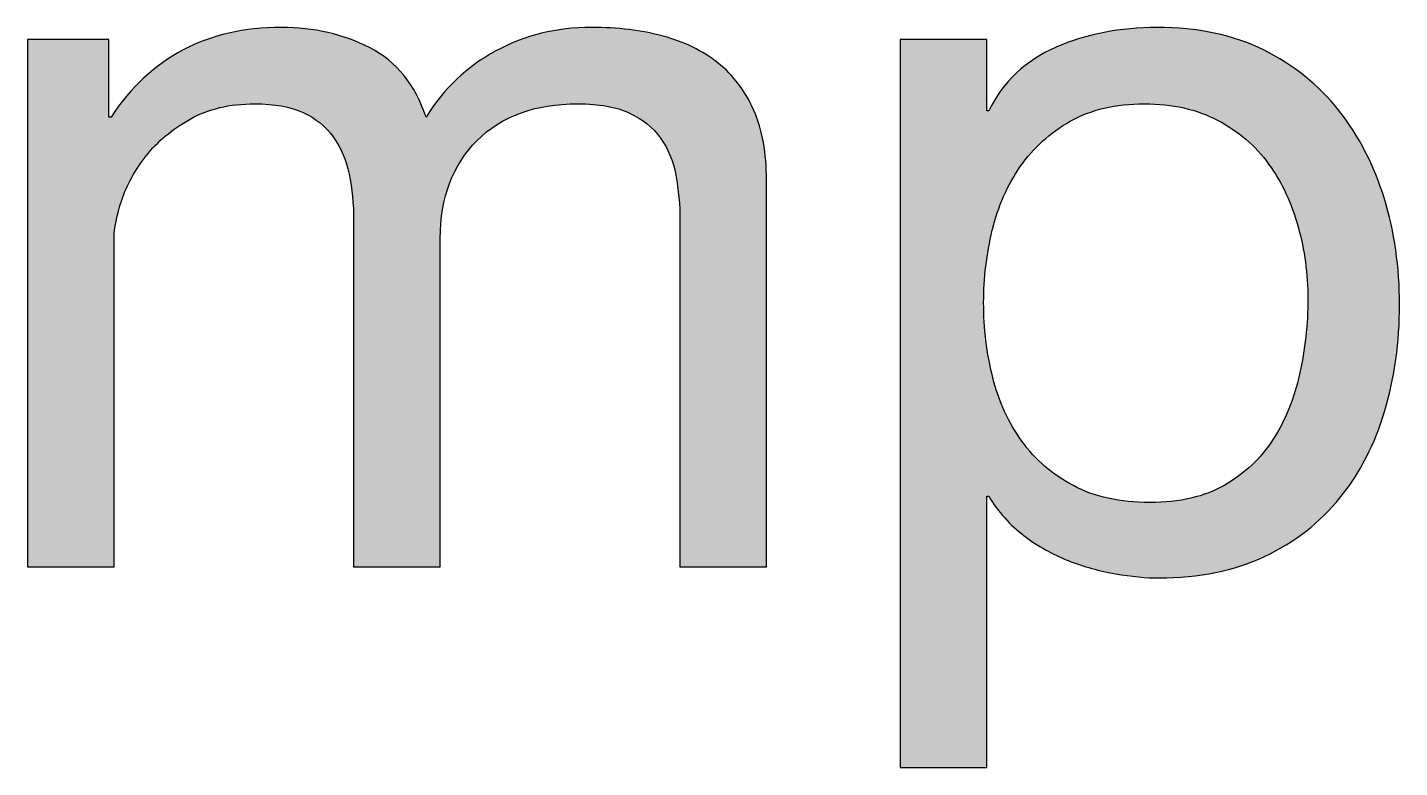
# Paper-space layout 'A1mask' of a CAD drawing. Extents: x 20 to 830, y 20 to 585.
# Drawn here: x 671.85 to 677.4, y 78.4 to 81.39 of the extents above; entities that cross this region are included whole.
import ezdxf
from ezdxf.enums import TextEntityAlignment as Align

# ---------------------------------------------------------------- set-up
doc = ezdxf.new("R2010")
doc.units = 0
doc.layers.get('0').update_dxf_attribs({"linetype": 'CONTINUOUS'})
doc.layers.get('Defpoints').update_dxf_attribs({"linetype": 'CONTINUOUS'})
doc.layers.add('JPP_Mask', color=7, linetype='CONTINUOUS')
doc.styles.add('JPP', font='arial.ttf')

# ---------------------------------------------------------------- blocks, each defined once
blk = doc.blocks.new('A1mask')
at = {"true_color": 0x004a91}
h = blk.add_hatch(color=154, dxfattribs=at)
edge = h.paths.add_edge_path()
edge.add_spline(control_points=[(657.2313, 65.6904), (657.2521, 65.7524), (657.2848, 65.812), (657.3302, 65.8698), (657.3757, 65.9275), (657.4348, 65.9768), (657.5072, 66.0179)], knot_values=[28, 28, 28, 28, 29, 29, 29, 30, 30, 30, 30], degree=3, periodic=0)
edge.add_spline(control_points=[(657.5072, 66.0179), (657.5801, 66.0591), (657.6672, 66.08), (657.769, 66.08)], knot_values=[27, 27, 27, 27, 28, 28, 28, 28], degree=3, periodic=0)
edge.add_spline(control_points=[(657.769, 66.08), (657.8485, 66.08), (657.9139, 66.0681), (657.9645, 66.0449)], knot_values=[26, 26, 26, 26, 27, 27, 27, 27], degree=3, periodic=0)
edge.add_spline(control_points=[(657.9645, 66.0449), (658.0156, 66.0213), (658.0559, 65.9886), (658.0862, 65.946), (658.1165, 65.9034), (658.1378, 65.8532), (658.1501, 65.7955), (658.1624, 65.7377), (658.1685, 65.6748), (658.1685, 65.6061)], knot_values=[23, 23, 23, 23, 24, 24, 24, 25, 25, 25, 26, 26, 26, 26], degree=3, periodic=0)
edge.add_spline(control_points=[(658.1685, 65.6061), (658.1685, 65.6061), (658.1685, 64.2092), (658.1685, 64.2092), (658.1685, 64.2092), (658.2561, 64.2092), (658.3437, 64.2092)], knot_values=[21.5, 21.5, 21.5, 21.5, 22.5, 22.5, 22.5, 23, 23, 23, 23], degree=3, periodic=0)
edge.add_spline(control_points=[(658.3437, 64.2092), (658.4312, 64.2092), (658.5188, 64.2092), (658.5188, 64.2092), (658.5188, 64.2092), (658.5188, 64.5409), (658.5188, 64.8727)], knot_values=[20.5, 20.5, 20.5, 20.5, 21, 21, 21, 21.5, 21.5, 21.5, 21.5], degree=3, periodic=0)
edge.add_spline(control_points=[(658.5188, 64.8727), (658.5188, 65.2044), (658.5188, 65.5361), (658.5188, 65.5361), (658.5188, 65.7008), (658.5685, 65.8324), (658.6674, 65.9313)], knot_values=[19, 19, 19, 19, 19.5, 19.5, 19.5, 20.5, 20.5, 20.5, 20.5], degree=3, periodic=0)
edge.add_spline(control_points=[(658.6674, 65.9313), (658.7659, 66.0303), (658.9022, 66.08), (659.075, 66.08)], knot_values=[18, 18, 18, 18, 19, 19, 19, 19], degree=3, periodic=0)
edge.add_spline(control_points=[(659.075, 66.08), (659.1602, 66.08), (659.2298, 66.0676), (659.2833, 66.0426)], knot_values=[17, 17, 17, 17, 18, 18, 18, 18], degree=3, periodic=0)
edge.add_spline(control_points=[(659.2833, 66.0426), (659.3368, 66.0179), (659.3784, 65.9843), (659.4087, 65.9417), (659.439, 65.8991), (659.4598, 65.849), (659.4707, 65.7912), (659.4816, 65.7335), (659.4873, 65.6719), (659.4873, 65.6061)], knot_values=[14, 14, 14, 14, 15, 15, 15, 16, 16, 16, 17, 17, 17, 17], degree=3, periodic=0)
edge.add_spline(control_points=[(659.4873, 65.6061), (659.4873, 65.6061), (659.4873, 64.2092), (659.4873, 64.2092), (659.4873, 64.2092), (659.5748, 64.2092), (659.6622, 64.2092)], knot_values=[12.5, 12.5, 12.5, 12.5, 13.5, 13.5, 13.5, 14, 14, 14, 14], degree=3, periodic=0)
edge.add_spline(control_points=[(659.6622, 64.2092), (659.7497, 64.2092), (659.8371, 64.2092), (659.8371, 64.2092), (659.8371, 64.2092), (659.8371, 64.5996), (659.8371, 64.99)], knot_values=[11.5, 11.5, 11.5, 11.5, 12, 12, 12, 12.5, 12.5, 12.5, 12.5], degree=3, periodic=0)
edge.add_spline(control_points=[(659.8371, 64.99), (659.8371, 65.3804), (659.8371, 65.7709), (659.8371, 65.7709), (659.8371, 65.8807), (659.8201, 65.9749), (659.786, 66.053)], knot_values=[10, 10, 10, 10, 10.5, 10.5, 10.5, 11.5, 11.5, 11.5, 11.5], degree=3, periodic=0)
edge.add_spline(control_points=[(659.786, 66.053), (659.7514, 66.1311), (659.7036, 66.195), (659.6416, 66.2447)], knot_values=[9, 9, 9, 9, 10, 10, 10, 10], degree=3, periodic=0)
edge.add_spline(control_points=[(659.6416, 66.2447), (659.5796, 66.2939), (659.5058, 66.3304), (659.4191, 66.3536)], knot_values=[8, 8, 8, 8, 9, 9, 9, 9], degree=3, periodic=0)
edge.add_spline(control_points=[(659.4191, 66.3536), (659.3325, 66.3772), (659.236, 66.3886), (659.1285, 66.3886)], knot_values=[7, 7, 7, 7, 8, 8, 8, 8], degree=3, periodic=0)
edge.add_spline(control_points=[(659.1285, 66.3886), (658.9884, 66.3886), (658.8601, 66.3573), (658.7437, 66.2939)], knot_values=[6, 6, 6, 6, 7, 7, 7, 7], degree=3, periodic=0)
edge.add_spline(control_points=[(658.7437, 66.2939), (658.6267, 66.231), (658.5325, 66.1415), (658.4611, 66.026)], knot_values=[5, 5, 5, 5, 6, 6, 6, 6], degree=3, periodic=0)
edge.add_spline(control_points=[(658.4611, 66.026), (658.417, 66.1581), (658.3418, 66.2513), (658.2348, 66.3062)], knot_values=[4, 4, 4, 4, 5, 5, 5, 5], degree=3, periodic=0)
edge.add_spline(control_points=[(658.2348, 66.3062), (658.1273, 66.3611), (658.0081, 66.3886), (657.876, 66.3886)], knot_values=[3, 3, 3, 3, 4, 4, 4, 4], degree=3, periodic=0)
edge.add_spline(control_points=[(657.876, 66.3886), (657.5768, 66.3886), (657.3473, 66.2679), (657.1882, 66.026)], knot_values=[2, 2, 2, 2, 3, 3, 3, 3], degree=3, periodic=0)
edge.add_spline(control_points=[(657.1797, 66.026), (657.1797, 66.026), (657.1797, 66.1043), (657.1797, 66.1827)], knot_values=[0.5, 0.5, 0.5, 0.5, 1, 1, 1, 1], degree=3, periodic=0)
edge.add_spline(control_points=[(657.1797, 66.1827), (657.1797, 66.261), (657.1797, 66.3394), (657.1797, 66.3394), (657.1797, 66.3394), (657.1591, 66.3394), (657.1282, 66.3394)], knot_values=[34.749965, 34.749965, 34.749965, 34.749965, 35.249965, 35.249965, 35.249965, 35.5, 35.5, 35.5, 35.5], degree=3, periodic=0)
edge.add_spline(control_points=[(657.1282, 66.3394), (657.0973, 66.3394), (657.0561, 66.3394), (657.0149, 66.3394)], knot_values=[34.49997, 34.49997, 34.49997, 34.49997, 34.749965, 34.749965, 34.749965, 34.749965], degree=3, periodic=0)
edge.add_spline(control_points=[(657.0149, 66.3394), (656.9943, 66.3394), (656.9738, 66.3394), (656.9545, 66.3394)], knot_values=[34.374972, 34.374972, 34.374972, 34.374972, 34.49997, 34.49997, 34.49997, 34.49997], degree=3, periodic=0)
edge.add_spline(control_points=[(656.9545, 66.3394), (656.9352, 66.3394), (656.9171, 66.3394), (656.9017, 66.3394)], knot_values=[34.249975, 34.249975, 34.249975, 34.249975, 34.374973, 34.374973, 34.374973, 34.374973], degree=3, periodic=0)
edge.add_spline(control_points=[(656.9017, 66.3394), (656.894, 66.3394), (656.8869, 66.3394), (656.8806, 66.3394)], knot_values=[34.187476, 34.187476, 34.187476, 34.187476, 34.249975, 34.249975, 34.249975, 34.249975], degree=3, periodic=0)
edge.add_spline(control_points=[(656.8806, 66.3394), (656.8743, 66.3394), (656.8689, 66.3394), (656.8644, 66.3394)], knot_values=[34.124977, 34.124977, 34.124977, 34.124977, 34.187476, 34.187476, 34.187476, 34.187476], degree=3, periodic=0)
edge.add_spline(control_points=[(656.8502, 66.3394), (656.8502, 66.3394), (656.8502, 66.3394), (656.8502, 66.3394), (656.8502, 66.3394), (656.8502, 66.3394), (656.8502, 66.3394)], knot_values=[33.99998, 33.99998, 33.99998, 33.99998, 34.001425, 34.001425, 34.001425, 34.001445, 34.001445, 34.001445, 34.001445], degree=3, periodic=0)
edge.add_spline(control_points=[(656.8502, 66.3394), (656.8502, 66.3393), (656.8502, 65.8068), (656.8502, 65.2743)], knot_values=[33.49999, 33.49999, 33.49999, 33.49999, 33.99998, 33.99998, 33.99998, 33.99998], degree=3, periodic=0)
edge.add_spline(control_points=[(656.8502, 65.2743), (656.8502, 64.7417), (656.8502, 64.2092), (656.8502, 64.2092), (656.8502, 64.2092), (656.8502, 64.2092), (656.8502, 64.2092)], knot_values=[32.999023, 32.999023, 32.999023, 32.999023, 33.499013, 33.499013, 33.499013, 33.49999, 33.49999, 33.49999, 33.49999], degree=3, periodic=0)
edge.add_spline(control_points=[(656.8589, 64.2092), (656.8607, 64.2092), (656.8629, 64.2092), (656.8653, 64.2092)], knot_values=[32.875002, 32.875002, 32.875002, 32.875002, 32.906252, 32.906252, 32.906252, 32.906252], degree=3, periodic=0)
edge.add_spline(control_points=[(656.8653, 64.2092), (656.8701, 64.2092), (656.8759, 64.2092), (656.8825, 64.2092)], knot_values=[32.812504, 32.812504, 32.812504, 32.812504, 32.875002, 32.875002, 32.875002, 32.875002], degree=3, periodic=0)
edge.add_spline(control_points=[(656.8825, 64.2092), (656.8892, 64.2092), (656.8967, 64.2092), (656.905, 64.2092)], knot_values=[32.750005, 32.750005, 32.750005, 32.750005, 32.812504, 32.812504, 32.812504, 32.812504], degree=3, periodic=0)
edge.add_spline(control_points=[(656.905, 64.2092), (656.9214, 64.2092), (656.9405, 64.2092), (656.9611, 64.2092)], knot_values=[32.625008, 32.625008, 32.625008, 32.625008, 32.750005, 32.750005, 32.750005, 32.750005], degree=3, periodic=0)
edge.add_spline(control_points=[(656.9611, 64.2092), (656.9816, 64.2092), (657.0035, 64.2092), (657.0254, 64.2092)], knot_values=[32.50001, 32.50001, 32.50001, 32.50001, 32.625008, 32.625008, 32.625008, 32.625008], degree=3, periodic=0)
edge.add_spline(control_points=[(657.0254, 64.2092), (657.0691, 64.2092), (657.1129, 64.2092), (657.1458, 64.2092)], knot_values=[32.250015, 32.250015, 32.250015, 32.250015, 32.50001, 32.50001, 32.50001, 32.50001], degree=3, periodic=0)
edge.add_spline(control_points=[(657.1458, 64.2092), (657.1786, 64.2092), (657.2005, 64.2092), (657.2005, 64.2092), (657.2005, 64.2092), (657.2005, 64.2092), (657.2005, 64.2092)], knot_values=[31.999532, 31.999532, 31.999532, 31.999532, 32.249547, 32.249547, 32.249547, 32.250015, 32.250015, 32.250015, 32.250015], degree=3, periodic=0)
edge.add_spline(control_points=[(657.2005, 64.2092), (657.2005, 64.2092), (657.2005, 64.2092), (657.2005, 64.2092)], knot_values=[31.999288, 31.999288, 31.999288, 31.999288, 31.999532, 31.999532, 31.999532, 31.999532], degree=3, periodic=0)
edge.add_spline(control_points=[(657.2005, 64.2177), (657.2005, 64.2196), (657.2005, 64.2217), (657.2005, 64.2241)], knot_values=[31.937521, 31.937521, 31.937521, 31.937521, 31.953146, 31.953146, 31.953146, 31.953146], degree=3, periodic=0)
edge.add_spline(control_points=[(657.2005, 64.2241), (657.2005, 64.229), (657.2005, 64.235), (657.2005, 64.242)], knot_values=[31.906272, 31.906272, 31.906272, 31.906272, 31.937521, 31.937521, 31.937521, 31.937521], degree=3, periodic=0)
edge.add_spline(control_points=[(657.2005, 64.242), (657.2005, 64.2491), (657.2005, 64.2572), (657.2005, 64.2662)], knot_values=[31.875022, 31.875022, 31.875022, 31.875022, 31.906272, 31.906272, 31.906272, 31.906272], degree=3, periodic=0)
edge.add_spline(control_points=[(657.2005, 64.2662), (657.2005, 64.2844), (657.2005, 64.3064), (657.2005, 64.3317)], knot_values=[31.812524, 31.812524, 31.812524, 31.812524, 31.875022, 31.875022, 31.875022, 31.875022], degree=3, periodic=0)
edge.add_spline(control_points=[(657.2005, 64.3317), (657.2005, 64.3569), (657.2005, 64.3854), (657.2005, 64.4165)], knot_values=[31.750025, 31.750025, 31.750025, 31.750025, 31.812524, 31.812524, 31.812524, 31.812524], degree=3, periodic=0)
edge.add_spline(control_points=[(657.2005, 64.4165), (657.2005, 64.4787), (657.2005, 64.5513), (657.2005, 64.629)], knot_values=[31.625028, 31.625028, 31.625028, 31.625028, 31.750025, 31.750025, 31.750025, 31.750025], degree=3, periodic=0)
edge.add_spline(control_points=[(657.2005, 64.629), (657.2005, 64.7067), (657.2005, 64.7897), (657.2005, 64.8726)], knot_values=[31.50003, 31.50003, 31.50003, 31.50003, 31.625028, 31.625028, 31.625028, 31.625028], degree=3, periodic=0)
edge.add_spline(control_points=[(657.2005, 64.8726), (657.2005, 65.0384), (657.2005, 65.2043), (657.2005, 65.3287)], knot_values=[31.250035, 31.250035, 31.250035, 31.250035, 31.50003, 31.50003, 31.50003, 31.50003], degree=3, periodic=0)
edge.add_spline(control_points=[(657.2005, 65.3287), (657.2005, 65.4531), (657.2005, 65.5361), (657.2005, 65.5361), (657.2005, 65.5772), (657.2109, 65.6288), (657.2313, 65.6904)], knot_values=[30, 30, 30, 30, 30.250035, 30.250035, 30.250035, 31.250035, 31.250035, 31.250035, 31.250035], degree=3, periodic=0)
h = blk.add_hatch(color=154, dxfattribs=at)
edge = h.paths.add_edge_path(flags=16)
edge.add_spline(control_points=[(661.9857, 65.5834), (661.9597, 65.6781), (661.9199, 65.7623), (661.8664, 65.8366), (661.8129, 65.911), (661.7438, 65.9697), (661.66, 66.0137), (661.5762, 66.0577), (661.4782, 66.08), (661.3656, 66.08), (661.2477, 66.08), (661.1474, 66.0563), (661.065, 66.0099), (660.9826, 65.963), (660.915, 65.902), (660.8629, 65.8262), (660.8108, 65.751), (660.7729, 65.6648), (660.7498, 65.5687), (660.7266, 65.4726), (660.7147, 65.3751), (660.7147, 65.2762), (660.7147, 65.1721), (660.727, 65.0708), (660.7516, 64.9737), (660.7763, 64.8762), (660.8155, 64.7901), (660.869, 64.7162), (660.9225, 64.6419), (660.9921, 64.5822), (661.0773, 64.5368), (661.1625, 64.4914), (661.2652, 64.4686), (661.3864, 64.4686), (661.5071, 64.4686), (661.608, 64.4923), (661.6889, 64.5387), (661.7698, 64.5856), (661.8352, 64.6471), (661.8849, 64.7243), (661.9341, 64.8009), (661.9701, 64.889), (661.9918, 64.9879), (662.0141, 65.0868), (662.025, 65.1886), (662.025, 65.2928), (662.025, 65.3917), (662.0117, 65.4887), (661.9857, 65.5834)], knot_values=[0, 0, 0, 0, 1, 1, 1, 2, 2, 2, 3, 3, 3, 4, 4, 4, 5, 5, 5, 6, 6, 6, 7, 7, 7, 8, 8, 8, 9, 9, 9, 10, 10, 10, 11, 11, 11, 12, 12, 12, 13, 13, 13, 14, 14, 14, 15, 15, 15, 16, 16, 16, 16], degree=3, periodic=0)
edge = h.paths.add_edge_path()
edge.add_spline(control_points=[(660.727, 66.3394), (660.727, 66.3394), (660.727, 66.0511), (660.727, 66.0511), (660.727, 66.0511), (660.7351, 66.0511), (660.7351, 66.0511), (660.7928, 66.1689), (660.8837, 66.2551), (661.0073, 66.3086), (661.1308, 66.3621), (661.2667, 66.3886), (661.4153, 66.3886), (661.58, 66.3886), (661.7234, 66.3583), (661.8456, 66.2982), (661.9677, 66.2376), (662.0695, 66.1562), (662.1504, 66.053), (662.2314, 65.9498), (662.2929, 65.831), (662.3341, 65.6965), (662.3753, 65.5621), (662.3956, 65.4191), (662.3956, 65.2681), (662.3956, 65.1171), (662.3757, 64.9742), (662.336, 64.8398), (662.2962, 64.7048), (662.2356, 64.5875), (662.1547, 64.4876), (662.0737, 64.3872), (661.972, 64.3082), (661.8498, 64.2504), (661.7277, 64.1927), (661.5852, 64.1638), (661.4233, 64.1638), (661.3713, 64.1638), (661.3126, 64.1695), (661.2482, 64.1804), (661.1838, 64.1913), (661.1199, 64.2092), (661.0565, 64.2339), (660.9935, 64.2585), (660.9339, 64.2921), (660.8776, 64.3347), (660.8212, 64.3773), (660.7739, 64.4303), (660.7351, 64.4937), (660.7351, 64.4937), (660.727, 64.4937), (660.727, 64.4937), (660.727, 64.4937), (660.727, 63.3974), (660.727, 63.3974), (660.727, 63.3974), (660.3767, 63.3974), (660.3767, 63.3974), (660.3767, 63.3974), (660.3767, 66.3394), (660.3767, 66.3394), (660.3767, 66.3394), (660.727, 66.3394), (660.727, 66.3394)], knot_values=[0, 0, 0, 0, 1, 1, 1, 2, 2, 2, 3, 3, 3, 4, 4, 4, 5, 5, 5, 6, 6, 6, 7, 7, 7, 8, 8, 8, 9, 9, 9, 10, 10, 10, 11, 11, 11, 12, 12, 12, 13, 13, 13, 14, 14, 14, 15, 15, 15, 16, 16, 16, 17, 17, 17, 18, 18, 18, 19, 19, 19, 20, 20, 20, 21, 21, 21, 21], degree=3, periodic=0)
at = {"layer": 'Defpoints', "color": 154, "true_color": 0x004a91}
for points, knots in [([(657.1797, 66.3394), (657.1797, 66.3394), (657.1797, 66.026), (657.1797, 66.026), (657.1797, 66.026), (657.1882, 66.026), (657.1882, 66.026), (657.3473, 66.2679), (657.5768, 66.3886), (657.876, 66.3886), (658.0081, 66.3886), (658.1273, 66.3611), (658.2348, 66.3062), (658.3418, 66.2513), (658.417, 66.1581), (658.4611, 66.026), (658.5325, 66.1415), (658.6267, 66.231), (658.7437, 66.2939), (658.8601, 66.3573), (658.9884, 66.3886), (659.1285, 66.3886), (659.236, 66.3886), (659.3325, 66.3772), (659.4191, 66.3536), (659.5058, 66.3304), (659.5796, 66.2939), (659.6416, 66.2447), (659.7036, 66.195), (659.7514, 66.1311), (659.786, 66.053), (659.8201, 65.9749), (659.8371, 65.8807), (659.8371, 65.7709), (659.8371, 65.7709), (659.8371, 64.2092), (659.8371, 64.2092), (659.8371, 64.2092), (659.4873, 64.2092), (659.4873, 64.2092), (659.4873, 64.2092), (659.4873, 65.6061), (659.4873, 65.6061), (659.4873, 65.6719), (659.4816, 65.7335), (659.4707, 65.7912), (659.4598, 65.849), (659.439, 65.8991), (659.4087, 65.9417), (659.3784, 65.9843), (659.3368, 66.0179), (659.2833, 66.0426), (659.2298, 66.0676), (659.1602, 66.08), (659.075, 66.08), (658.9022, 66.08), (658.7659, 66.0303), (658.6674, 65.9313), (658.5685, 65.8324), (658.5188, 65.7008), (658.5188, 65.5361), (658.5188, 65.5361), (658.5188, 64.2092), (658.5188, 64.2092), (658.5188, 64.2092), (658.1685, 64.2092), (658.1685, 64.2092), (658.1685, 64.2092), (658.1685, 65.6061), (658.1685, 65.6061), (658.1685, 65.6748), (658.1624, 65.7377), (658.1501, 65.7955), (658.1378, 65.8532), (658.1165, 65.9034), (658.0862, 65.946), (658.0559, 65.9886), (658.0156, 66.0213), (657.9645, 66.0449), (657.9139, 66.0681), (657.8485, 66.08), (657.769, 66.08), (657.6672, 66.08), (657.5801, 66.0591), (657.5072, 66.0179), (657.4348, 65.9768), (657.3757, 65.9275), (657.3302, 65.8698), (657.2848, 65.812), (657.2521, 65.7524), (657.2313, 65.6904), (657.2109, 65.6288), (657.2005, 65.5772), (657.2005, 65.5361), (657.2005, 65.5361), (657.2005, 64.2092), (657.2005, 64.2092), (657.2005, 64.2092), (656.8502, 64.2092), (656.8502, 64.2092), (656.8502, 64.2092), (656.8502, 66.3394), (656.8502, 66.3394), (656.8502, 66.3394), (657.1797, 66.3394), (657.1797, 66.3394)], [0, 0, 0, 0, 1, 1, 1, 2, 2, 2, 3, 3, 3, 4, 4, 4, 5, 5, 5, 6, 6, 6, 7, 7, 7, 8, 8, 8, 9, 9, 9, 10, 10, 10, 11, 11, 11, 12, 12, 12, 13, 13, 13, 14, 14, 14, 15, 15, 15, 16, 16, 16, 17, 17, 17, 18, 18, 18, 19, 19, 19, 20, 20, 20, 21, 21, 21, 22, 22, 22, 23, 23, 23, 24, 24, 24, 25, 25, 25, 26, 26, 26, 27, 27, 27, 28, 28, 28, 29, 29, 29, 30, 30, 30, 31, 31, 31, 32, 32, 32, 33, 33, 33, 34, 34, 34, 35, 35, 35, 35]), ([(660.727, 66.3394), (660.727, 66.3394), (660.727, 66.0511), (660.727, 66.0511), (660.727, 66.0511), (660.7351, 66.0511), (660.7351, 66.0511), (660.7928, 66.1689), (660.8837, 66.2551), (661.0073, 66.3086), (661.1308, 66.3621), (661.2667, 66.3886), (661.4153, 66.3886), (661.58, 66.3886), (661.7234, 66.3583), (661.8456, 66.2982), (661.9677, 66.2376), (662.0695, 66.1562), (662.1504, 66.053), (662.2314, 65.9498), (662.2929, 65.831), (662.3341, 65.6965), (662.3753, 65.5621), (662.3956, 65.4191), (662.3956, 65.2681), (662.3956, 65.1171), (662.3757, 64.9742), (662.336, 64.8398), (662.2962, 64.7048), (662.2356, 64.5875), (662.1547, 64.4876), (662.0737, 64.3872), (661.972, 64.3082), (661.8498, 64.2504), (661.7277, 64.1927), (661.5852, 64.1638), (661.4233, 64.1638), (661.3713, 64.1638), (661.3126, 64.1695), (661.2482, 64.1804), (661.1838, 64.1913), (661.1199, 64.2092), (661.0565, 64.2339), (660.9935, 64.2585), (660.9339, 64.2921), (660.8776, 64.3347), (660.8212, 64.3773), (660.7739, 64.4303), (660.7351, 64.4937), (660.7351, 64.4937), (660.727, 64.4937), (660.727, 64.4937), (660.727, 64.4937), (660.727, 63.3974), (660.727, 63.3974), (660.727, 63.3974), (660.3767, 63.3974), (660.3767, 63.3974), (660.3767, 63.3974), (660.3767, 66.3394), (660.3767, 66.3394), (660.3767, 66.3394), (660.727, 66.3394), (660.727, 66.3394)], [0, 0, 0, 0, 1, 1, 1, 2, 2, 2, 3, 3, 3, 4, 4, 4, 5, 5, 5, 6, 6, 6, 7, 7, 7, 8, 8, 8, 9, 9, 9, 10, 10, 10, 11, 11, 11, 12, 12, 12, 13, 13, 13, 14, 14, 14, 15, 15, 15, 16, 16, 16, 17, 17, 17, 18, 18, 18, 19, 19, 19, 20, 20, 20, 21, 21, 21, 21]), ([(661.9857, 65.5834), (661.9597, 65.6781), (661.9199, 65.7623), (661.8664, 65.8366), (661.8129, 65.911), (661.7438, 65.9697), (661.66, 66.0137), (661.5762, 66.0577), (661.4782, 66.08), (661.3656, 66.08), (661.2477, 66.08), (661.1474, 66.0563), (661.065, 66.0099), (660.9826, 65.963), (660.915, 65.902), (660.8629, 65.8262), (660.8108, 65.751), (660.7729, 65.6648), (660.7498, 65.5687), (660.7266, 65.4726), (660.7147, 65.3751), (660.7147, 65.2762), (660.7147, 65.1721), (660.727, 65.0708), (660.7516, 64.9737), (660.7763, 64.8762), (660.8155, 64.7901), (660.869, 64.7162), (660.9225, 64.6419), (660.9921, 64.5822), (661.0773, 64.5368), (661.1625, 64.4914), (661.2652, 64.4686), (661.3864, 64.4686), (661.5071, 64.4686), (661.608, 64.4923), (661.6889, 64.5387), (661.7698, 64.5856), (661.8352, 64.6471), (661.8849, 64.7243), (661.9341, 64.8009), (661.9701, 64.889), (661.9918, 64.9879), (662.0141, 65.0868), (662.025, 65.1886), (662.025, 65.2928), (662.025, 65.3917), (662.0117, 65.4887), (661.9857, 65.5834)], [0, 0, 0, 0, 1, 1, 1, 2, 2, 2, 3, 3, 3, 4, 4, 4, 5, 5, 5, 6, 6, 6, 7, 7, 7, 8, 8, 8, 9, 9, 9, 10, 10, 10, 11, 11, 11, 12, 12, 12, 13, 13, 13, 14, 14, 14, 15, 15, 15, 16, 16, 16, 16])]:
    blk.add_open_spline(points, degree=3, knots=knots, dxfattribs=at)
at = {"color": 7, "style": 'JPP'}
for tag, p in [('Client', (748, 120)), ('Project1', (748, 95)), ('Project2', (748, 87.5)), ('Project3', (748, 80)), ('Title1', (748, 62.5)), ('Title2', (748, 55)), ('Title3', (748, 47.5)), ('Status', (640, 12.5))]:
    blk.add_attdef(tag, text='', height=3.5, dxfattribs=at).set_placement(p, align=Align.MIDDLE_LEFT)
at = {"color": 2, "style": 'JPP'}
for tag, p in [('Scale', (667.5, 30)), ('Checked', (757.5, 30)), ('Drawn', (712.5, 30)), ('Date', (802.5, 30))]:
    blk.add_attdef(tag, text='', height=2, dxfattribs=at).set_placement(p, align=Align.MIDDLE_CENTER)
at = {"color": 6, "style": 'JPP'}
for tag, p in [('Ref', (730, 12.5)), ('DrgNo.', (772, 12.5))]:
    blk.add_attdef(tag, text='', height=4, dxfattribs=at).set_placement(p, align=Align.MIDDLE_LEFT)
blk.add_attdef('Rev', text='', height=4, dxfattribs=at).set_placement((806.2747, 12.5), align=Align.MIDDLE_CENTER)

psp = doc.layouts.new('A1mask')

# ---------------------------------------------------------------- block references
at = {"layer": 'JPP_Mask'}
psp.add_blockref('A1mask', (15, 15), dxfattribs=at)

doc.saveas('drawing.dxf')
